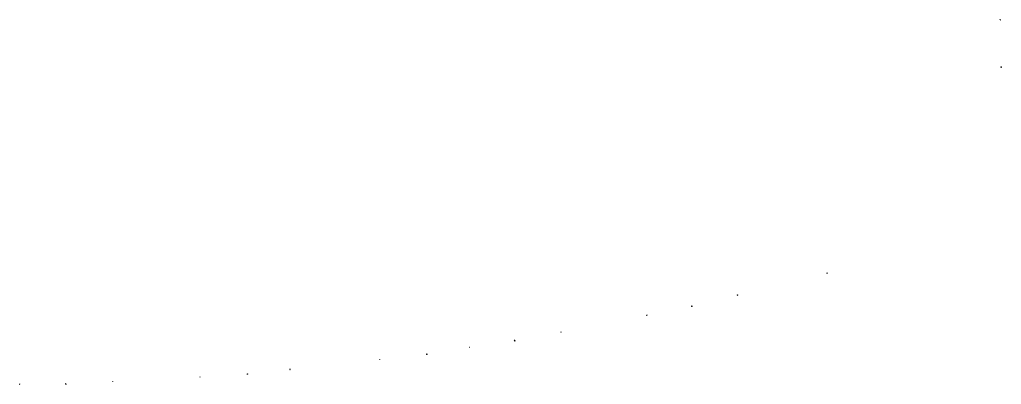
# Model space of a CAD drawing. Header units: millimetres. Extents: x 300333 to 474890, y -562303 to 3203267.
# Drawn here: x 331202 to 357295, y 1967449 to 1977137 of the extents above; entities that cross this region are included whole.
import ezdxf

# ---------------------------------------------------------------- set-up
doc = ezdxf.new("R2010")
doc.units = ezdxf.units.MM
doc.header["$LTSCALE"] = 1000
doc.header["$MEASUREMENT"] = 0
doc.layers.add('上半部分171221拼合$0$上半部分$0$NJ-AB_T6 Skin-Left$0$Seal-EFC', color=8, linetype='Continuous')
doc.layers.add('上半部分171221拼合$0$上半部分$0$NJ-AB_T6 Skin-Right$0$Seal-EFC', color=8, linetype='Continuous')
pattern_1 = [(0, (0, 0), (3.2385, 1.524), [0.762, -0.635, 0.889, -0.381, 1.143, -0.508]), (0, (0.762, 0.0635), (3.2385, 1.524), [0.635, -2.413, 0.508, -0.762]), (0, (2.286, -0.0953), (3.2385, 1.524), [0.381, -3.937]), (90, (0, 0), (-1.0795, 1.524), [1.4605, -4.6355]), (90, (0.762, -3e-16), (-1.0795, 1.524), [1.42875, -4.66725]), (90, (1.397, -6e-16), (-1.0795, 1.524), [1.3335, -4.7625]), (90, (2.286, -0.0953), (-1.0795, 1.524), [1.4605, -4.6355]), (90, (2.667, -0.0953), (-1.0795, 1.524), [1.4605, -4.6355]), (90, (3.81, -2e-15), (-1.0795, 1.524), [1.397, -4.699])]
pattern_2 = [(225, (-3303.4122, 16264.1804), (-0.42094950568, -1.5434815208), [1.984375, -0.396875, 0, -0.396875])]

msp = doc.modelspace()

# ---------------------------------------------------------------- hatches: boundary and pattern name
at = {"layer": '上半部分171221拼合$0$上半部分$0$NJ-AB_T6 Skin-Left$0$Seal-EFC'}
h = msp.add_hatch(dxfattribs=at)
h.set_pattern_fill('AR-RSHKE', color=8, scale=0.005, style=0)
h.set_pattern_definition(pattern_1)
edge = h.paths.add_edge_path()
edge.add_line((357269, 1977137), (357269, 1977131))
edge.add_line((357269, 1977131), (357269, 1977137))
edge.add_arc((357268, 1977137), 0.4, 0, 101.2487)
edge.add_line((357268, 1977137), (357261, 1977136))
edge.add_arc((357261, 1977135), 0.4, 101.2487, 180)
edge.add_line((357261, 1977135), (357261, 1977135))
edge.add_arc((357261, 1977135), 0.4, 180, 270)
edge.add_line((357261, 1977134), (357263, 1977134))
edge.add_arc((357263, 1977135), 0.2, 270, 360)
edge.add_line((357263, 1977135), (357263, 1977135))
edge.add_arc((357263, 1977135), 0.2, 90, 180, ccw=False)
edge.add_line((357263, 1977135), (357264, 1977135))
edge.add_arc((357264, 1977135), 0.2, 0, 90, ccw=False)
edge.add_line((357264, 1977135), (357264, 1977135))
edge.add_arc((357264, 1977135), 0.2, 180, 270)
edge.add_line((357264, 1977134), (357265, 1977134))
edge.add_arc((357265, 1977134), 0.2, 0, 90, ccw=False)
edge.add_line((357265, 1977134), (357265, 1977133))
edge.add_arc((357265, 1977133), 0.2, -90, 0, ccw=False)
edge.add_line((357265, 1977133), (357264, 1977133))
edge.add_arc((357264, 1977132), 0.2, 90, 180)
edge.add_line((357264, 1977132), (357264, 1977132))
edge.add_arc((357264, 1977132), 0.2, -90, 0, ccw=False)
edge.add_line((357264, 1977132), (357263, 1977132))
edge.add_arc((357263, 1977132), 0.2, 180, 270, ccw=False)
edge.add_line((357263, 1977132), (357263, 1977132))
edge.add_arc((357263, 1977132), 0.2, 0, 90)
edge.add_line((357263, 1977133), (357263, 1977133))
edge.add_arc((357263, 1977132), 0.4, 90, 180)
edge.add_line((357262, 1977132), (357262, 1977131))
edge.add_arc((357263, 1977131), 0.4, 180, 270)
edge.add_line((357263, 1977131), (357268, 1977131))
edge.add_arc((357268, 1977131), 0.4, 270, 360)
h = msp.add_hatch(dxfattribs=at)
h.set_pattern_fill('ANSI36', color=8, scale=0.25, angle=270, style=0)
h.set_pattern_definition([(315, (347990.7504, 1932279.7866), (1.543481521, -0.420949506), [1.984375, -0.396875, 0, -0.396875])])
edge = h.paths.add_edge_path()
edge.add_line((357281, 1975871), (357287, 1975871))
edge.add_line((357287, 1975871), (357288, 1975872))
edge.add_line((357288, 1975872), (357292, 1975872))
edge.add_line((357292, 1975872), (357293, 1975871))
edge.add_arc((357343, 1975866), 50.2, 160.8756, 173.7645, ccw=False)
edge.add_line((357295, 1975882), (357281, 1975882))
edge.add_arc((357280, 1975877), 5.22, 356.818, 445.7977, ccw=False)
edge.add_arc((357280, 1975876), 5.22, 274.2004, 363.1821, ccw=False)
at = {"layer": '上半部分171221拼合$0$上半部分$0$NJ-AB_T6 Skin-Right$0$Seal-EFC'}
h = msp.add_hatch(dxfattribs=at)
h.set_pattern_fill('ANSI36', color=8, scale=0.25, angle=375.1509, style=0)
h.set_pattern_definition([(60.1509273785, (21559232.5881, 187096060.5578), (0.0029093040582, 1.5998516266692), [1.984375, -0.396875, 0, -0.396875])])
edge = h.paths.add_edge_path()
edge.add_line((352672, 1970412), (352676, 1970398))
edge.add_arc((352672, 1970348), 50.2, 85.9024, 98.7913)
edge.add_line((352664, 1970398), (352665, 1970399))
edge.add_line((352665, 1970399), (352664, 1970403))
edge.add_line((352664, 1970403), (352663, 1970404))
edge.add_line((352663, 1970404), (352661, 1970410))
edge.add_arc((352666, 1970412), 5.55, 202.4127, 367.6435)
h = msp.add_hatch(dxfattribs=at)
h.set_pattern_fill('AR-RSHKE', color=8, scale=0.005, style=0)
h.set_pattern_definition(pattern_1)
edge = h.paths.add_edge_path()
edge.add_line((350291, 1969822), (350286, 1969821))
edge.add_line((350286, 1969821), (350291, 1969822))
edge.add_arc((350291, 1969822), 0.4, -76.6214, 24.6272)
edge.add_line((350291, 1969823), (350288, 1969829))
edge.add_arc((350288, 1969829), 0.4, 24.6272, 103.3786)
edge.add_line((350288, 1969830), (350287, 1969829))
edge.add_arc((350287, 1969829), 0.4, 103.3786, 193.3786)
edge.add_line((350287, 1969829), (350287, 1969827))
edge.add_arc((350288, 1969827), 0.2, 193.3786, 283.3786)
edge.add_line((350288, 1969827), (350288, 1969827))
edge.add_arc((350288, 1969827), 0.2, 13.3786, 103.3786, ccw=False)
edge.add_line((350288, 1969827), (350288, 1969827))
edge.add_arc((350288, 1969827), 0.2, -76.6214, 13.3786, ccw=False)
edge.add_line((350288, 1969826), (350288, 1969826))
edge.add_arc((350288, 1969826), 0.2, 103.3786, 193.3786)
edge.add_line((350288, 1969826), (350288, 1969826))
edge.add_arc((350288, 1969825), 0.2, -76.6214, 13.3786, ccw=False)
edge.add_line((350288, 1969825), (350286, 1969825))
edge.add_arc((350286, 1969825), 0.2, -166.6214, -76.6214, ccw=False)
edge.add_line((350286, 1969825), (350286, 1969826))
edge.add_arc((350286, 1969826), 0.2, 13.3786, 103.3786)
edge.add_line((350286, 1969826), (350285, 1969826))
edge.add_arc((350285, 1969826), 0.2, -166.6214, -76.6214, ccw=False)
edge.add_line((350285, 1969826), (350285, 1969826))
edge.add_arc((350285, 1969826), 0.2, 103.3786, 193.3786, ccw=False)
edge.add_line((350285, 1969827), (350286, 1969827))
edge.add_arc((350286, 1969827), 0.2, -76.6214, 13.3786)
edge.add_line((350286, 1969827), (350286, 1969827))
edge.add_arc((350285, 1969827), 0.4, 13.3786, 103.3786)
edge.add_line((350285, 1969827), (350285, 1969827))
edge.add_arc((350285, 1969827), 0.4, 103.3786, 193.3786)
edge.add_line((350284, 1969827), (350286, 1969821))
edge.add_arc((350286, 1969821), 0.4, 193.3786, 283.3786)
h = msp.add_hatch(dxfattribs=at)
h.set_pattern_fill('ANSI36', color=8, scale=0.25, angle=192.5916, style=0)
h.set_pattern_definition([(237.5915704, (304492.5822, 1969090.6219), (-0.07434674, -1.598125857), [1.984375, -0.396875, 0, -0.396875])])
edge = h.paths.add_edge_path()
edge.add_line((349061, 1969527), (349062, 1969521))
edge.add_line((349062, 1969521), (349063, 1969520))
edge.add_line((349063, 1969520), (349064, 1969516))
edge.add_line((349064, 1969516), (349063, 1969515))
edge.add_arc((349069, 1969465), 50.2, 83.4672, 96.3561, ccw=False)
edge.add_line((349075, 1969515), (349072, 1969529))
edge.add_arc((349066, 1969529), 5.22, 279.4096, 368.3892, ccw=False)
edge.add_arc((349066, 1969528), 5.22, 196.7919, 285.7737, ccw=False)
h = msp.add_hatch(dxfattribs=at)
h.set_pattern_fill('AR-RSHKE', color=8, scale=0.005, angle=11.8046, style=0)
h.set_pattern_definition([(11.8046, (347915.631, 1969266.2946), (2.858238, 2.154283), [0.762, -0.635, 0.889, -0.381, 1.143, -0.508]), (11.8046, (347916.3638, 1969266.5127), (2.858238, 2.154283), [0.635, -2.413, 0.508, -0.762]), (11.8046, (347917.8881, 1969266.669), (2.858238, 2.154283), [0.381, -3.937]), (101.8046, (347915.631, 1969266.2946), (-1.36844, 1.27093), [1.4605, -4.6355]), (101.8046, (347916.3768, 1969266.4505), (-1.36844, 1.27093), [1.42875, -4.66725]), (101.8046, (347916.9984, 1969266.5804), (-1.36844, 1.27093), [1.3335, -4.7625]), (101.8046, (347917.8881, 1969266.669), (-1.36844, 1.27093), [1.4605, -4.6355]), (101.8046, (347918.261, 1969266.747), (-1.36844, 1.27093), [1.4605, -4.6355]), (101.8046, (347919.3604, 1969267.074), (-1.36844, 1.27093), [1.397, -4.699])])
edge = h.paths.add_edge_path()
edge.add_line((347872, 1969282), (347877, 1969283))
edge.add_line((347877, 1969283), (347872, 1969282))
edge.add_arc((347872, 1969282), 0.4, 180.5559, 281.8046, ccw=False)
edge.add_line((347871, 1969282), (347871, 1969289))
edge.add_arc((347871, 1969289), 0.4, 101.8046, 180.5559, ccw=False)
edge.add_line((347871, 1969290), (347872, 1969290))
edge.add_arc((347872, 1969289), 0.4, 11.8046, 101.8046, ccw=False)
edge.add_line((347872, 1969290), (347873, 1969288))
edge.add_arc((347872, 1969288), 0.2, -78.1954, 11.8046, ccw=False)
edge.add_line((347873, 1969288), (347872, 1969288))
edge.add_arc((347872, 1969288), 0.2, 101.8046, 191.8046)
edge.add_line((347872, 1969287), (347872, 1969287))
edge.add_arc((347872, 1969287), 0.2, 191.8046, 281.8046)
edge.add_line((347872, 1969287), (347873, 1969287))
edge.add_arc((347873, 1969287), 0.2, 11.8046, 101.8046, ccw=False)
edge.add_line((347873, 1969287), (347873, 1969286))
edge.add_arc((347873, 1969286), 0.2, 191.8046, 281.8046)
edge.add_line((347873, 1969286), (347875, 1969286))
edge.add_arc((347875, 1969286), 0.2, 281.8046, 371.8046)
edge.add_line((347875, 1969286), (347875, 1969287))
edge.add_arc((347875, 1969287), 0.2, 101.8046, 191.8046, ccw=False)
edge.add_line((347875, 1969287), (347875, 1969287))
edge.add_arc((347875, 1969288), 0.2, 281.8046, 371.8046)
edge.add_line((347875, 1969288), (347875, 1969288))
edge.add_arc((347875, 1969288), 0.2, 11.8046, 101.8046)
edge.add_line((347875, 1969288), (347875, 1969288))
edge.add_arc((347875, 1969288), 0.2, 191.8046, 281.8046, ccw=False)
edge.add_line((347874, 1969288), (347874, 1969289))
edge.add_arc((347875, 1969289), 0.4, 101.8046, 191.8046, ccw=False)
edge.add_line((347875, 1969289), (347875, 1969289))
edge.add_arc((347875, 1969289), 0.4, 11.8046, 101.8046, ccw=False)
edge.add_line((347876, 1969289), (347877, 1969283))
edge.add_arc((347877, 1969283), 0.4, -78.1954, 11.8046, ccw=False)
h = msp.add_hatch(dxfattribs=at)
h.set_pattern_fill('AR-RSHKE', color=8, scale=0.005, style=0)
h.set_pattern_definition(pattern_1)
edge = h.paths.add_edge_path()
edge.add_line((345595, 1968839), (345590, 1968838))
edge.add_line((345590, 1968838), (345595, 1968839))
edge.add_arc((345595, 1968840), 0.4, -79.7694, 21.4793)
edge.add_line((345595, 1968840), (345592, 1968847))
edge.add_arc((345592, 1968847), 0.4, 21.4793, 100.2306)
edge.add_line((345592, 1968847), (345591, 1968847))
edge.add_arc((345592, 1968846), 0.4, 100.2306, 190.2306)
edge.add_line((345591, 1968846), (345591, 1968845))
edge.add_arc((345592, 1968845), 0.2, 190.2306, 280.2306)
edge.add_line((345592, 1968845), (345592, 1968845))
edge.add_arc((345592, 1968845), 0.2, 10.2306, 100.2306, ccw=False)
edge.add_line((345592, 1968845), (345592, 1968844))
edge.add_arc((345592, 1968844), 0.2, -79.7694, 10.2306, ccw=False)
edge.add_line((345592, 1968844), (345592, 1968844))
edge.add_arc((345592, 1968844), 0.2, 100.2306, 190.2306)
edge.add_line((345592, 1968844), (345592, 1968843))
edge.add_arc((345592, 1968843), 0.2, -79.7694, 10.2306, ccw=False)
edge.add_line((345592, 1968843), (345590, 1968842))
edge.add_arc((345590, 1968843), 0.2, -169.7694, -79.7694, ccw=False)
edge.add_line((345590, 1968843), (345590, 1968843))
edge.add_arc((345590, 1968843), 0.2, 10.2306, 100.2306)
edge.add_line((345590, 1968843), (345589, 1968843))
edge.add_arc((345589, 1968844), 0.2, -169.7694, -79.7694, ccw=False)
edge.add_line((345589, 1968843), (345589, 1968844))
edge.add_arc((345589, 1968844), 0.2, 100.2306, 190.2306, ccw=False)
edge.add_line((345589, 1968844), (345590, 1968844))
edge.add_arc((345589, 1968845), 0.2, -79.7694, 10.2306)
edge.add_line((345590, 1968845), (345590, 1968845))
edge.add_arc((345589, 1968845), 0.4, 10.2306, 100.2306)
edge.add_line((345589, 1968845), (345588, 1968845))
edge.add_arc((345589, 1968845), 0.4, 100.2306, 190.2306)
edge.add_line((345588, 1968844), (345589, 1968839))
edge.add_arc((345590, 1968839), 0.4, 190.2306, 280.2306)
h = msp.add_hatch(dxfattribs=at)
h.set_pattern_fill('ANSI36', color=8, scale=0.25, angle=189.4436, style=0)
h.set_pattern_definition([(234.4436282, (299825.3859, 1970623.0139), (-0.16199455, -1.591631696), [1.984375, -0.396875, 0, -0.396875])])
edge = h.paths.add_edge_path()
edge.add_line((344350, 1968611), (344351, 1968605))
edge.add_line((344351, 1968605), (344352, 1968605))
edge.add_line((344352, 1968605), (344353, 1968601))
edge.add_line((344353, 1968601), (344352, 1968599))
edge.add_arc((344355, 1968549), 50.2, 80.3192, 93.2081, ccw=False)
edge.add_line((344364, 1968599), (344361, 1968613))
edge.add_arc((344356, 1968613), 5.22, 276.2617, 365.2413, ccw=False)
edge.add_arc((344355, 1968613), 5.22, 193.644, 282.6257, ccw=False)
h = msp.add_hatch(dxfattribs=at)
h.set_pattern_fill('ANSI36', color=8, scale=0.25, angle=180, style=0)
h.set_pattern_definition(pattern_2)
edge = h.paths.add_edge_path()
edge.add_line((342029, 1968257), (342029, 1968251))
edge.add_line((342029, 1968251), (342029, 1968250))
edge.add_line((342029, 1968250), (342029, 1968246))
edge.add_line((342029, 1968246), (342030, 1968245))
edge.add_arc((342043, 1968196), 50.2, 104.1052, 116.994)
edge.add_line((342020, 1968241), (342018, 1968255))
edge.add_arc((342023, 1968256), 5.22, -167.928, -78.9484)
edge.add_arc((342023, 1968256), 5.22, -85.3125, 3.6693)
h = msp.add_hatch(dxfattribs=at)
h.set_pattern_fill('AR-RSHKE', color=8, scale=0.005, angle=8.6566, style=0)
h.set_pattern_definition([(8.6566, (343192.5593, 1968413.8744), (2.972226, 1.994074), [0.762, -0.635, 0.889, -0.381, 1.143, -0.508]), (8.6566, (343193.303, 1968414.0518), (2.972226, 1.994074), [0.635, -2.413, 0.508, -0.762]), (8.6566, (343194.8335, 1968414.1243), (2.972226, 1.994074), [0.381, -3.937]), (98.6566, (343192.5593, 1968413.8744), (-1.296584, 1.34416), [1.4605, -4.6355]), (98.6566, (343193.3126, 1968413.989), (-1.296584, 1.34416), [1.42875, -4.66725]), (98.6566, (343193.9403, 1968414.0846), (-1.296584, 1.34416), [1.3335, -4.7625]), (98.6566, (343194.8335, 1968414.1243), (-1.296584, 1.34416), [1.4605, -4.6355]), (98.6566, (343195.2102, 1968414.1816), (-1.296584, 1.34416), [1.4605, -4.6355]), (98.6566, (343196.3259, 1968414.4478), (-1.296584, 1.34416), [1.397, -4.699])])
edge = h.paths.add_edge_path()
edge.add_line((343149, 1968432), (343155, 1968432))
edge.add_line((343155, 1968432), (343149, 1968432))
edge.add_arc((343149, 1968432), 0.4, 177.408, 278.6566, ccw=False)
edge.add_line((343149, 1968432), (343149, 1968439))
edge.add_arc((343150, 1968439), 0.4, 98.6566, 177.408, ccw=False)
edge.add_line((343150, 1968440), (343150, 1968440))
edge.add_arc((343150, 1968439), 0.4, 8.6566, 98.6566, ccw=False)
edge.add_line((343151, 1968439), (343151, 1968438))
edge.add_arc((343151, 1968438), 0.2, -81.3434, 8.6566, ccw=False)
edge.add_line((343151, 1968438), (343150, 1968438))
edge.add_arc((343150, 1968437), 0.2, 98.6566, 188.6566)
edge.add_line((343150, 1968437), (343150, 1968437))
edge.add_arc((343150, 1968437), 0.2, 188.6566, 278.6566)
edge.add_line((343150, 1968437), (343151, 1968437))
edge.add_arc((343151, 1968437), 0.2, 8.6566, 98.6566, ccw=False)
edge.add_line((343151, 1968437), (343151, 1968436))
edge.add_arc((343151, 1968436), 0.2, 188.6566, 278.6566)
edge.add_line((343151, 1968436), (343153, 1968436))
edge.add_arc((343153, 1968436), 0.2, 278.6566, 368.6566)
edge.add_line((343153, 1968436), (343153, 1968437))
edge.add_arc((343153, 1968437), 0.2, 98.6566, 188.6566, ccw=False)
edge.add_line((343153, 1968437), (343153, 1968437))
edge.add_arc((343153, 1968437), 0.2, 278.6566, 368.6566)
edge.add_line((343154, 1968437), (343153, 1968438))
edge.add_arc((343153, 1968438), 0.2, 8.6566, 98.6566)
edge.add_line((343153, 1968438), (343153, 1968438))
edge.add_arc((343153, 1968438), 0.2, 188.6566, 278.6566, ccw=False)
edge.add_line((343153, 1968438), (343153, 1968438))
edge.add_arc((343153, 1968438), 0.4, 98.6566, 188.6566, ccw=False)
edge.add_line((343153, 1968439), (343154, 1968439))
edge.add_arc((343154, 1968439), 0.4, 8.6566, 98.6566, ccw=False)
edge.add_line((343154, 1968439), (343155, 1968433))
edge.add_arc((343155, 1968433), 0.4, -81.3434, 8.6566, ccw=False)
h = msp.add_hatch(dxfattribs=at)
h.set_pattern_fill('AR-RSHKE', color=8, scale=0.005, angle=7.0827, style=0)
h.set_pattern_definition([(7.0827, (340815.1228, 1968086.2704), (3.025877, 1.91168), [0.762, -0.635, 0.889, -0.381, 1.143, -0.508]), (7.0827, (340815.8712, 1968086.4274), (3.025877, 1.91168), [0.635, -2.413, 0.508, -0.762]), (7.0827, (340817.4031, 1968086.4577), (3.025877, 1.91168), [0.381, -3.937]), (97.0827, (340815.1228, 1968086.2704), (-1.259174, 1.379267), [1.4605, -4.6355]), (97.0827, (340815.879, 1968086.3644), (-1.259174, 1.379267), [1.42875, -4.66725]), (97.0827, (340816.5092, 1968086.4427), (-1.259174, 1.379267), [1.3335, -4.7625]), (97.0827, (340817.4031, 1968086.4577), (-1.259174, 1.379267), [1.4605, -4.6355]), (97.0827, (340817.7812, 1968086.5047), (-1.259174, 1.379267), [1.4605, -4.6355]), (97.0827, (340818.9038, 1968086.7402), (-1.259174, 1.379267), [1.397, -4.699])])
edge = h.paths.add_edge_path()
edge.add_line((340773, 1968105), (340778, 1968106))
edge.add_line((340778, 1968106), (340773, 1968105))
edge.add_arc((340772, 1968106), 0.4, 175.834, 277.0827, ccw=False)
edge.add_line((340772, 1968106), (340773, 1968113))
edge.add_arc((340773, 1968113), 0.4, 97.0827, 175.834, ccw=False)
edge.add_line((340773, 1968113), (340773, 1968113))
edge.add_arc((340774, 1968113), 0.4, 7.0827, 97.0827, ccw=False)
edge.add_line((340774, 1968113), (340774, 1968111))
edge.add_arc((340774, 1968111), 0.2, -82.9173, 7.0827, ccw=False)
edge.add_line((340774, 1968111), (340774, 1968111))
edge.add_arc((340774, 1968111), 0.2, 97.0827, 187.0827)
edge.add_line((340773, 1968111), (340773, 1968110))
edge.add_arc((340774, 1968110), 0.2, 187.0827, 277.0827)
edge.add_line((340774, 1968110), (340774, 1968110))
edge.add_arc((340774, 1968110), 0.2, 7.0827, 97.0827, ccw=False)
edge.add_line((340774, 1968110), (340774, 1968110))
edge.add_arc((340775, 1968110), 0.2, 187.0827, 277.0827)
edge.add_line((340775, 1968109), (340776, 1968110))
edge.add_arc((340776, 1968110), 0.2, 277.0827, 367.0827)
edge.add_line((340776, 1968110), (340776, 1968110))
edge.add_arc((340776, 1968110), 0.2, 97.0827, 187.0827, ccw=False)
edge.add_line((340776, 1968111), (340777, 1968111))
edge.add_arc((340777, 1968111), 0.2, 277.0827, 367.0827)
edge.add_line((340777, 1968111), (340777, 1968111))
edge.add_arc((340776, 1968111), 0.2, 7.0827, 97.0827)
edge.add_line((340776, 1968112), (340776, 1968112))
edge.add_arc((340776, 1968112), 0.2, 187.0827, 277.0827, ccw=False)
edge.add_line((340776, 1968112), (340776, 1968112))
edge.add_arc((340776, 1968112), 0.4, 97.0827, 187.0827, ccw=False)
edge.add_line((340776, 1968112), (340777, 1968112))
edge.add_arc((340777, 1968112), 0.4, 7.0827, 97.0827, ccw=False)
edge.add_line((340777, 1968112), (340778, 1968106))
edge.add_arc((340778, 1968106), 0.4, -82.9173, 7.0827, ccw=False)
h = msp.add_hatch(dxfattribs=at)
h.set_pattern_fill('ANSI36', color=8, scale=0.25, angle=180, style=0)
h.set_pattern_definition(pattern_2)
edge = h.paths.add_edge_path()
edge.add_line((337259, 1967729), (337259, 1967723))
edge.add_line((337259, 1967723), (337259, 1967722))
edge.add_line((337259, 1967722), (337259, 1967718))
edge.add_line((337259, 1967718), (337260, 1967717))
edge.add_arc((337270, 1967668), 50.2, 100.9572, 113.8461)
edge.add_line((337249, 1967714), (337248, 1967728))
edge.add_arc((337253, 1967729), 5.22, -171.0759, -82.0963)
edge.add_arc((337254, 1967729), 5.22, -88.4604, 0.5214)
h = msp.add_hatch(dxfattribs=at)
h.set_pattern_fill('AR-RSHKE', color=8, scale=0.005, angle=5.5087, style=0)
h.set_pattern_definition([(5.5087, (338429.6903, 1967823.2863), (3.077244, 1.827848), [0.762, -0.635, 0.889, -0.381, 1.143, -0.508]), (5.5087, (338430.4427, 1967823.4226), (3.077244, 1.827848), [0.635, -2.413, 0.508, -0.762]), (5.5087, (338431.9749, 1967823.4109), (3.077244, 1.827848), [0.381, -3.937]), (95.5087, (338429.6903, 1967823.2863), (-1.220814, 1.413333), [1.4605, -4.6355]), (95.5087, (338430.4488, 1967823.3594), (-1.220814, 1.413333), [1.42875, -4.66725]), (95.5087, (338431.0808, 1967823.4204), (-1.220814, 1.413333), [1.3335, -4.7625]), (95.5087, (338431.9749, 1967823.4109), (-1.220814, 1.413333), [1.4605, -4.6355]), (95.5087, (338432.3541, 1967823.4475), (-1.220814, 1.413333), [1.4605, -4.6355]), (95.5087, (338433.4827, 1967823.652), (-1.220814, 1.413333), [1.397, -4.699])])
edge = h.paths.add_edge_path()
edge.add_line((338388, 1967843), (338393, 1967844))
edge.add_line((338393, 1967844), (338388, 1967843))
edge.add_arc((338388, 1967844), 0.4, 174.26, 275.5087, ccw=False)
edge.add_line((338387, 1967844), (338388, 1967851))
edge.add_arc((338388, 1967851), 0.4, 95.5087, 174.26, ccw=False)
edge.add_line((338388, 1967851), (338389, 1967851))
edge.add_arc((338389, 1967851), 0.4, 5.5087, 95.5087, ccw=False)
edge.add_line((338389, 1967851), (338389, 1967850))
edge.add_arc((338389, 1967850), 0.2, -84.4913, 5.5087, ccw=False)
edge.add_line((338389, 1967849), (338389, 1967849))
edge.add_arc((338389, 1967849), 0.2, 95.5087, 185.5087)
edge.add_line((338389, 1967849), (338389, 1967849))
edge.add_arc((338389, 1967849), 0.2, 185.5087, 275.5087)
edge.add_line((338389, 1967848), (338389, 1967848))
edge.add_arc((338389, 1967848), 0.2, 5.5087, 95.5087, ccw=False)
edge.add_line((338390, 1967848), (338390, 1967848))
edge.add_arc((338390, 1967848), 0.2, 185.5087, 275.5087)
edge.add_line((338390, 1967847), (338391, 1967848))
edge.add_arc((338391, 1967848), 0.2, 275.5087, 365.5087)
edge.add_line((338391, 1967848), (338391, 1967848))
edge.add_arc((338391, 1967848), 0.2, 95.5087, 185.5087, ccw=False)
edge.add_line((338391, 1967849), (338392, 1967849))
edge.add_arc((338392, 1967849), 0.2, 275.5087, 365.5087)
edge.add_line((338392, 1967849), (338392, 1967849))
edge.add_arc((338392, 1967849), 0.2, 5.5087, 95.5087)
edge.add_line((338392, 1967850), (338391, 1967850))
edge.add_arc((338391, 1967850), 0.2, 185.5087, 275.5087, ccw=False)
edge.add_line((338391, 1967850), (338391, 1967850))
edge.add_arc((338392, 1967850), 0.4, 95.5087, 185.5087, ccw=False)
edge.add_line((338392, 1967850), (338392, 1967850))
edge.add_arc((338392, 1967850), 0.4, 5.5087, 95.5087, ccw=False)
edge.add_line((338393, 1967850), (338393, 1967844))
edge.add_arc((338393, 1967844), 0.4, -84.4913, 5.5087, ccw=False)
h = msp.add_hatch(dxfattribs=at)
h.set_pattern_fill('AR-RSHKE', color=8, scale=0.005, angle=0.7868, style=0)
h.set_pattern_definition([(0.7868, (331242.7293, 1967426.8598), (3.217268, 1.568326), [0.762, -0.635, 0.889, -0.381, 1.143, -0.508]), (0.7868, (331243.4904, 1967426.9338), (3.217268, 1.568326), [0.635, -2.413, 0.508, -0.762]), (0.7868, (331245.0164, 1967426.796), (3.217268, 1.568326), [0.381, -3.937]), (90.7868, (331242.7293, 1967426.8598), (-1.100325, 1.509033), [1.4605, -4.6355]), (90.7868, (331243.4912, 1967426.8703), (-1.100325, 1.509033), [1.42875, -4.66725]), (90.7868, (331244.1262, 1967426.879), (-1.100325, 1.509033), [1.3335, -4.7625]), (90.7868, (331245.0164, 1967426.796), (-1.100325, 1.509033), [1.4605, -4.6355]), (90.7868, (331245.3974, 1967426.8012), (-1.100325, 1.509033), [1.4605, -4.6355]), (90.7868, (331246.539, 1967426.9121), (-1.100325, 1.509033), [1.397, -4.699])])
edge = h.paths.add_edge_path()
edge.add_line((331202, 1967450), (331208, 1967450))
edge.add_line((331208, 1967450), (331202, 1967450))
edge.add_arc((331202, 1967451), 0.4, 169.5381, 270.7868, ccw=False)
edge.add_line((331202, 1967451), (331203, 1967458))
edge.add_arc((331204, 1967458), 0.4, 90.7868, 169.5381, ccw=False)
edge.add_line((331204, 1967458), (331204, 1967458))
edge.add_arc((331204, 1967458), 0.4, 0.7868, 90.7868, ccw=False)
edge.add_line((331205, 1967458), (331205, 1967456))
edge.add_arc((331205, 1967456), 0.2, -89.2132, 0.7868, ccw=False)
edge.add_line((331205, 1967456), (331204, 1967456))
edge.add_arc((331204, 1967456), 0.2, 90.7868, 180.7868)
edge.add_line((331204, 1967456), (331204, 1967455))
edge.add_arc((331204, 1967455), 0.2, 180.7868, 270.7868)
edge.add_line((331204, 1967455), (331205, 1967455))
edge.add_arc((331205, 1967455), 0.2, 0.7868, 90.7868, ccw=False)
edge.add_line((331205, 1967455), (331205, 1967454))
edge.add_arc((331205, 1967454), 0.2, 180.7868, 270.7868)
edge.add_line((331205, 1967454), (331206, 1967454))
edge.add_arc((331206, 1967454), 0.2, 270.7868, 360.7868)
edge.add_line((331207, 1967454), (331207, 1967455))
edge.add_arc((331207, 1967455), 0.2, 90.7868, 180.7868, ccw=False)
edge.add_line((331207, 1967455), (331207, 1967455))
edge.add_arc((331207, 1967455), 0.2, 270.7868, 360.7868)
edge.add_line((331207, 1967455), (331207, 1967456))
edge.add_arc((331207, 1967456), 0.2, 0.7868, 90.7868)
edge.add_line((331207, 1967456), (331207, 1967456))
edge.add_arc((331207, 1967456), 0.2, 180.7868, 270.7868, ccw=False)
edge.add_line((331207, 1967456), (331207, 1967457))
edge.add_arc((331207, 1967457), 0.4, 90.7868, 180.7868, ccw=False)
edge.add_line((331207, 1967457), (331208, 1967457))
edge.add_arc((331208, 1967457), 0.4, 0.7868, 90.7868, ccw=False)
edge.add_line((331208, 1967457), (331208, 1967451))
edge.add_arc((331208, 1967451), 0.4, -89.2132, 0.7868, ccw=False)
h = msp.add_hatch(dxfattribs=at)
h.set_pattern_fill('ANSI36', color=8, scale=0.25, angle=181.5738, style=0)
h.set_pattern_definition([(226.5737726, (288586.514, 1975552.1741), (-0.378400452, -1.554460289), [1.984375, -0.396875, 0, -0.396875])])
edge = h.paths.add_edge_path()
edge.add_line((332417, 1967463), (332417, 1967457))
edge.add_line((332417, 1967457), (332418, 1967456))
edge.add_line((332418, 1967456), (332418, 1967452))
edge.add_line((332418, 1967452), (332417, 1967451))
edge.add_arc((332413, 1967401), 50.2, 72.4494, 85.3383, ccw=False)
edge.add_line((332428, 1967449), (332428, 1967463))
edge.add_arc((332422, 1967463), 5.22, 268.3918, 357.3714, ccw=False)
edge.add_arc((332422, 1967463), 5.22, 185.7741, 274.7559, ccw=False)
h = msp.add_hatch(dxfattribs=at)
h.set_pattern_fill('AR-RSHKE', color=8, scale=0.005, style=0)
h.set_pattern_definition(pattern_1)
edge = h.paths.add_edge_path()
edge.add_line((333681, 1967518), (333675, 1967518))
edge.add_line((333675, 1967518), (333681, 1967518))
edge.add_arc((333681, 1967519), 0.4, -87.6392, 13.6094)
edge.add_line((333681, 1967519), (333679, 1967526))
edge.add_arc((333679, 1967526), 0.4, 13.6094, 92.3608)
edge.add_line((333679, 1967526), (333678, 1967526))
edge.add_arc((333678, 1967526), 0.4, 92.3608, 182.3608)
edge.add_line((333678, 1967526), (333678, 1967524))
edge.add_arc((333678, 1967524), 0.2, 182.3608, 272.3608)
edge.add_line((333678, 1967524), (333679, 1967524))
edge.add_arc((333679, 1967524), 0.2, 2.3608, 92.3608, ccw=False)
edge.add_line((333679, 1967524), (333679, 1967523))
edge.add_arc((333679, 1967523), 0.2, -87.6392, 2.3608, ccw=False)
edge.add_line((333679, 1967523), (333678, 1967523))
edge.add_arc((333678, 1967523), 0.2, 92.3608, 182.3608)
edge.add_line((333678, 1967523), (333678, 1967522))
edge.add_arc((333678, 1967522), 0.2, -87.6392, 2.3608, ccw=False)
edge.add_line((333678, 1967522), (333677, 1967522))
edge.add_arc((333677, 1967522), 0.2, -177.6392, -87.6392, ccw=False)
edge.add_line((333676, 1967522), (333676, 1967523))
edge.add_arc((333676, 1967523), 0.2, 2.3608, 92.3608)
edge.add_line((333676, 1967523), (333676, 1967523))
edge.add_arc((333676, 1967523), 0.2, -177.6392, -87.6392, ccw=False)
edge.add_line((333676, 1967523), (333676, 1967524))
edge.add_arc((333676, 1967524), 0.2, 92.3608, 182.3608, ccw=False)
edge.add_line((333676, 1967524), (333676, 1967524))
edge.add_arc((333676, 1967524), 0.2, -87.6392, 2.3608)
edge.add_line((333676, 1967524), (333676, 1967524))
edge.add_arc((333676, 1967524), 0.4, 2.3608, 92.3608)
edge.add_line((333676, 1967525), (333675, 1967525))
edge.add_arc((333675, 1967524), 0.4, 92.3608, 182.3608)
edge.add_line((333675, 1967524), (333675, 1967519))
edge.add_arc((333675, 1967519), 0.4, 182.3608, 272.3608)
h = msp.add_hatch(dxfattribs=at)
h.set_pattern_fill('AR-RSHKE', color=8, scale=0.005, angle=3.951, style=0)
h.set_pattern_definition([(3.951, (336037.9886, 1967625.205), (3.125793, 1.743523), [0.762, -0.635, 0.889, -0.381, 1.143, -0.508]), (3.951, (336038.7445, 1967625.3208), (3.125793, 1.743523), [0.635, -2.413, 0.508, -0.762]), (3.951, (336040.2758, 1967625.2674), (3.125793, 1.743523), [0.381, -3.937]), (93.951, (336037.9886, 1967625.2049), (-1.181944, 1.445996), [1.4605, -4.6355]), (93.951, (336038.7488, 1967625.2574), (-1.181944, 1.445996), [1.42875, -4.66725]), (93.951, (336039.3823, 1967625.3012), (-1.181944, 1.445996), [1.3335, -4.7625]), (93.951, (336040.2758, 1967625.2674), (-1.181944, 1.445996), [1.4605, -4.6355]), (93.951, (336040.6559, 1967625.2937), (-1.181944, 1.445996), [1.4605, -4.6355]), (93.951, (336041.7896, 1967625.4675), (-1.181944, 1.445996), [1.397, -4.699])])
edge = h.paths.add_edge_path()
edge.add_line((335997, 1967646), (336002, 1967647))
edge.add_line((336002, 1967647), (335997, 1967646))
edge.add_arc((335996, 1967647), 0.4, 172.7024, 273.951, ccw=False)
edge.add_line((335996, 1967647), (335997, 1967654))
edge.add_arc((335997, 1967654), 0.4, 93.951, 172.7024, ccw=False)
edge.add_line((335997, 1967654), (335998, 1967655))
edge.add_arc((335998, 1967654), 0.4, 3.951, 93.951, ccw=False)
edge.add_line((335998, 1967654), (335998, 1967653))
edge.add_arc((335998, 1967653), 0.2, -86.049, 3.951, ccw=False)
edge.add_line((335998, 1967652), (335998, 1967652))
edge.add_arc((335998, 1967652), 0.2, 93.951, 183.951)
edge.add_line((335998, 1967652), (335998, 1967652))
edge.add_arc((335998, 1967652), 0.2, 183.951, 273.951)
edge.add_line((335998, 1967651), (335998, 1967651))
edge.add_arc((335998, 1967651), 0.2, 3.951, 93.951, ccw=False)
edge.add_line((335999, 1967651), (335999, 1967651))
edge.add_arc((335999, 1967651), 0.2, 183.951, 273.951)
edge.add_line((335999, 1967650), (336000, 1967651))
edge.add_arc((336000, 1967651), 0.2, 273.951, 363.951)
edge.add_line((336000, 1967651), (336000, 1967651))
edge.add_arc((336000, 1967651), 0.2, 93.951, 183.951, ccw=False)
edge.add_line((336000, 1967652), (336001, 1967652))
edge.add_arc((336001, 1967652), 0.2, 273.951, 363.951)
edge.add_line((336001, 1967652), (336001, 1967652))
edge.add_arc((336001, 1967652), 0.2, 3.951, 93.951)
edge.add_line((336001, 1967653), (336000, 1967653))
edge.add_arc((336000, 1967653), 0.2, 183.951, 273.951, ccw=False)
edge.add_line((336000, 1967653), (336000, 1967653))
edge.add_arc((336001, 1967653), 0.4, 93.951, 183.951, ccw=False)
edge.add_line((336001, 1967653), (336001, 1967653))
edge.add_arc((336001, 1967653), 0.4, 3.951, 93.951, ccw=False)
edge.add_line((336002, 1967653), (336002, 1967647))
edge.add_arc((336002, 1967647), 0.4, -86.049, 3.951, ccw=False)

doc.saveas('drawing.dxf')
